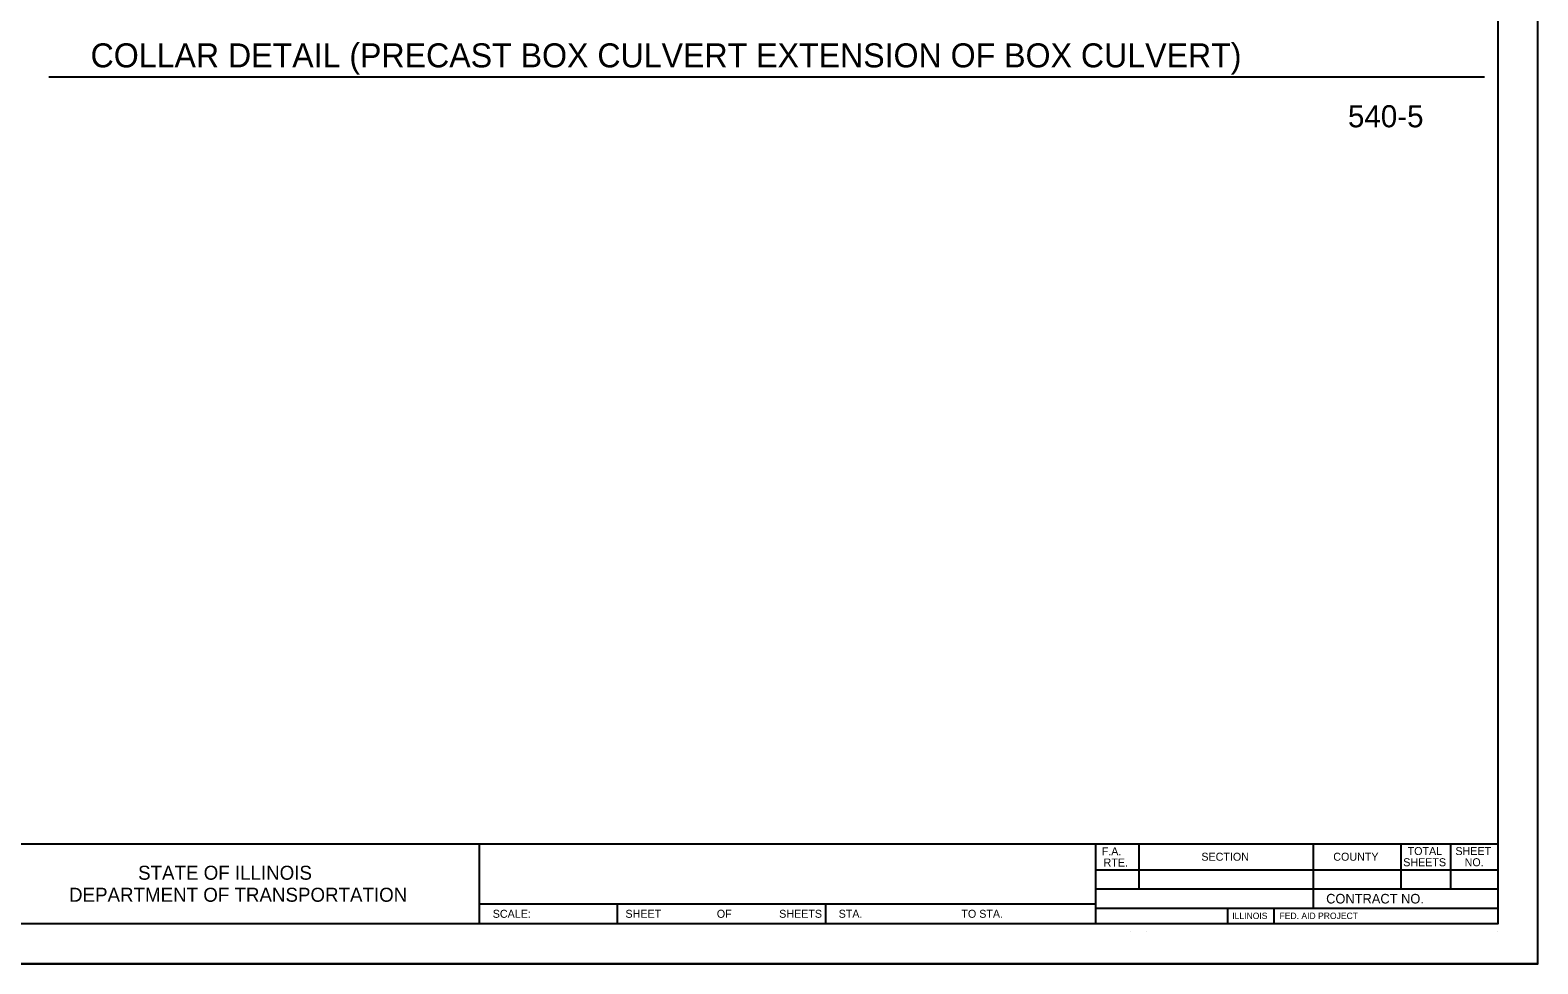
# Model space of a CAD drawing. Extents: x 2133490 to 2172050, y 2138301 to 2145980.
# Drawn here: x 2145608 to 2146550, y 2144574 to 2145157 of the extents above; entities that cross this region are included whole.
import ezdxf

# ---------------------------------------------------------------- set-up
doc = ezdxf.new("R2010")
doc.units = 0
for name, color, linetype in [('HS_Title', 7, 'Continuous'), ('ROW_Pr_Notes', 7, 'Continuous'), ('SH_General_Details', 7, 'Continuous'), ('SH_Printer_Plotting_Border', 7, 'Continuous')]:
    doc.layers.add(name, color=color, linetype=linetype)

msp = doc.modelspace()

# ---------------------------------------------------------------- linework, layer by layer
at = {"layer": 'ROW_Pr_Notes'}
msp.add_line((2145620.05, 2145128.16), (2146516.78, 2145128.16), dxfattribs=at)
at = {"layer": 'SH_General_Details'}
for p, q in [((2144950.12, 2144649.46), (2146525.12, 2144649.46)), ((2145888.84, 2144649.46), (2145888.84, 2144599.46)), ((2146273.84, 2144649.46), (2146273.84, 2144599.46)), ((2146300.84, 2144649.46), (2146300.84, 2144621.2)), ((2146409.84, 2144649.46), (2146409.84, 2144609.2)), ((2146464.45, 2144649.46), (2146464.45, 2144621.2)), ((2146495.49, 2144649.46), (2146495.49, 2144621.2)), ((2146273.84, 2144633.2), (2146525.12, 2144633.2)), ((2146273.84, 2144621.2), (2146525.12, 2144621.2)), ((2145888.84, 2144611.96), (2146273.84, 2144611.96)), ((2145975.12, 2144611.96), (2145975.12, 2144599.46)), ((2146105.12, 2144611.96), (2146105.12, 2144599.46)), ((2146273.84, 2144609.2), (2146525.12, 2144609.2)), ((2146356.2, 2144609.2), (2146356.2, 2144599.46)), ((2146385.2, 2144609.2), (2146385.2, 2144599.46)), ((2146295.84, 2144594.46), (2146295.84, 2144594.46)), ((2146305.84, 2144594.46), (2146305.84, 2144594.46)), ((2146525.12, 2144594.46), (2146525.12, 2144594.46)), ((2146550.12, 2144574.46), (2144850.12, 2144574.46))]:
    msp.add_line(p, q, dxfattribs=at)
msp.add_lwpolyline([(2144950.12, 2145649.46), (2146525.12, 2145649.46), (2146525.12, 2144599.46), (2144950.12, 2144599.46)], close=True, dxfattribs=at)
at = {"layer": 'SH_Printer_Plotting_Border'}
msp.add_lwpolyline([(2144850.12, 2144574.46), (2146550.12, 2144574.46), (2146550.12, 2145674.46), (2144850.12, 2145674.46)], close=True, dxfattribs=at)

# ---------------------------------------------------------------- texts
at = {"layer": 'HS_Title'}
msp.add_text('COLLAR DETAIL (PRECAST BOX CULVERT EXTENSION OF BOX CULVERT)', height=15, dxfattribs=at).set_placement((2145646.09, 2145134.17))
at = {"layer": 'SH_General_Details'}
for s, height, p in [('540-5', 13.8, (2146431.51, 2145096.75)), ('F.A.  ', 5, (2146277.7, 2144642.21)), ('TOTAL', 4.999, (2146468.79, 2144642.39)), ('SHEET', 4.999, (2146498.63, 2144642.39)), ('RTE.', 5, (2146278.85, 2144635.21)), ('SECTION', 4.999, (2146339.95, 2144638.83)), ('COUNTY', 4.999, (2146422.35, 2144638.83)), ('SHEETS', 4.999, (2146466.04, 2144635.39)), ('NO.', 4.999, (2146504.39, 2144635.39)), ('STATE OF ILLINOIS', 8.7501, (2145675.77, 2144626.96)), ('DEPARTMENT OF TRANSPORTATION', 8.7501, (2145632.62, 2144613.21)), ('CONTRACT NO.      ', 6, (2146417.89, 2144612.13)), ('SCALE:          ', 5, (2145897.3, 2144603.21)), ('SHEET', 5, (2145980.22, 2144603.21)), ('OF', 5, (2146037.27, 2144603.21)), ('SHEETS', 5, (2146076.23, 2144603.21)), ('STA.', 5, (2146113.37, 2144603.21)), ('TO STA.', 5, (2146190.04, 2144603.21)), ('ILLINOIS', 4, (2146359.23, 2144602.43)), ('FED. AID PROJECT', 4, (2146388.75, 2144602.43))]:
    msp.add_text(s, height=height, dxfattribs=at).set_placement(p)

doc.saveas('drawing.dxf')
